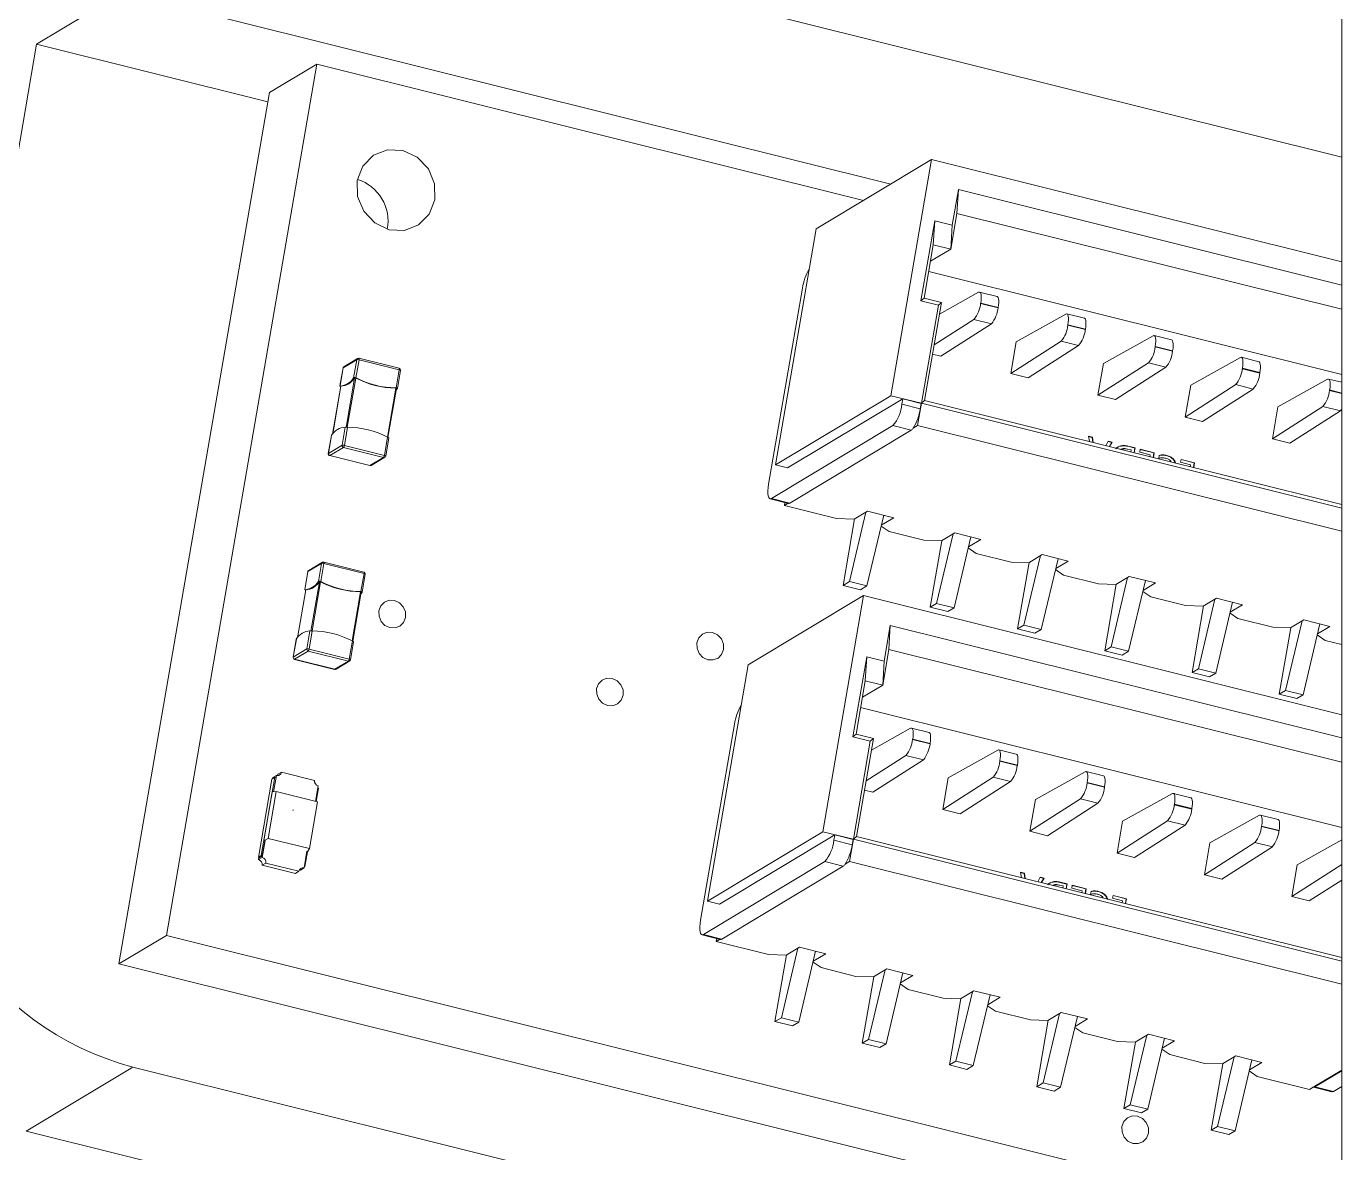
# Model space of a CAD drawing. Header units: millimetres. Extents: x 0 to 1189, y 0 to 841.
# Drawn here: x 362.658 to 365.474, y 452.79 to 455.201 of the extents above; entities that cross this region are included whole.
import ezdxf

# ---------------------------------------------------------------- set-up
doc = ezdxf.new("R2010")
doc.units = ezdxf.units.MM
doc.layers.get('0').update_dxf_attribs({"lineweight": 18})

msp = doc.modelspace()

# ---------------------------------------------------------------- linework, layer by layer
at = {"color": 8, "linetype": 'Continuous', "lineweight": 15}
for p, q in [((365.474, 454.9209), (362.9157, 455.5585)), ((363.3628, 454.4479), (363.3446, 454.3427)), ((363.3311, 454.4305), (363.3135, 454.3281)), ((363.4306, 454.3215), (363.4487, 454.4265)), ((365.4481, 454.4215), (365.474, 454.415)), ((365.474, 454.4159), (365.4482, 454.4224)), ((363.2558, 453.9944), (363.2381, 453.892)), ((363.2875, 454.0119), (363.2693, 453.9066)), ((363.3553, 453.8855), (363.3734, 453.9904))]:
    msp.add_line(p, q, dxfattribs=at)
at = {"color": 7, "linetype": 'Continuous', "lineweight": 15}
for p, q in [((365.474, 386.3483), (365.474, 455.3483)), ((362.6795, 455.1628), (362.8634, 455.2731)), ((362.8634, 455.2731), (364.5083, 454.8631)), ((362.6795, 455.1628), (362.4242, 453.6849)), ((362.6795, 455.1628), (363.1747, 455.0393)), ((363.2796, 455.12), (362.9574, 453.2546)), ((363.2796, 455.12), (363.1782, 455.0591)), ((364.4502, 454.8282), (363.2796, 455.12)), ((363.1782, 455.0591), (362.8559, 453.1938)), ((364.3488, 454.7674), (364.596, 454.9157)), ((364.596, 454.9157), (364.5087, 454.4102)), ((364.596, 454.9157), (365.474, 454.6969)), ((364.6532, 454.8517), (364.64, 454.7754)), ((364.6501, 454.8004), (364.6532, 454.8517)), ((364.6532, 454.8517), (365.474, 454.6471)), ((364.6026, 454.7847), (364.573, 454.613)), ((364.6026, 454.7847), (364.5996, 454.7334)), ((364.6026, 454.7847), (364.64, 454.7754)), ((364.637, 454.7241), (364.6501, 454.8004)), ((364.64, 454.7754), (364.637, 454.7241)), ((364.6501, 454.8004), (365.474, 454.5951)), ((364.2615, 454.2619), (364.3488, 454.7674)), ((364.5798, 454.619), (364.5996, 454.7334)), ((364.5935, 454.6981), (364.637, 454.7241)), ((364.5996, 454.7334), (364.637, 454.7241)), ((364.5897, 454.6762), (365.474, 454.4558)), ((364.247, 454.2207), (364.3194, 454.6404)), ((364.7362, 454.6227), (364.6988, 454.632)), ((364.573, 454.613), (364.5798, 454.619)), ((364.573, 454.613), (364.6104, 454.6037)), ((364.6104, 454.6037), (364.5741, 454.3939)), ((364.6172, 454.6097), (364.5798, 454.619)), ((364.5809, 454.3999), (364.6172, 454.6097)), ((364.6104, 454.6037), (364.6172, 454.6097)), ((364.6129, 454.5849), (364.6966, 454.6316)), ((364.7009, 454.6077), (364.701, 454.6086)), ((364.7009, 454.6077), (364.7383, 454.5984)), ((364.7384, 454.5993), (364.701, 454.6086)), ((364.7383, 454.5984), (364.7384, 454.5993)), ((364.7771, 454.5258), (364.8834, 454.585)), ((364.923, 454.5761), (364.8856, 454.5854)), ((364.6866, 454.5735), (364.6015, 454.5189)), ((364.6159, 454.4948), (364.724, 454.5642)), ((364.6866, 454.5735), (364.724, 454.5642)), ((364.8877, 454.5611), (364.8878, 454.562)), ((364.8877, 454.5611), (364.9251, 454.5518)), ((364.9252, 454.5527), (364.8878, 454.562)), ((364.9251, 454.5518), (364.9252, 454.5527)), ((364.8734, 454.5269), (364.7653, 454.4576)), ((364.7771, 454.5258), (364.7653, 454.4576)), ((364.8734, 454.5269), (364.9108, 454.5176)), ((364.9639, 454.4792), (365.0702, 454.5385)), ((365.1098, 454.5296), (365.0724, 454.5389)), ((364.5981, 454.4992), (364.6159, 454.4948)), ((364.8027, 454.4483), (364.9108, 454.5176)), ((365.0745, 454.5146), (365.0746, 454.5155)), ((365.0745, 454.5146), (365.1119, 454.5053)), ((365.112, 454.5062), (365.0746, 454.5155)), ((365.1119, 454.5053), (365.112, 454.5062)), ((365.1507, 454.4327), (365.257, 454.4919)), ((365.2966, 454.483), (365.2592, 454.4923)), ((363.3358, 454.4695), (363.3291, 454.431)), ((363.3293, 454.431), (363.336, 454.4697)), ((363.3651, 454.4872), (363.336, 454.4697)), ((363.3668, 454.4897), (363.3377, 454.4722)), ((363.3651, 454.4872), (363.3584, 454.4485)), ((363.3634, 454.4483), (363.3701, 454.4871)), ((363.4558, 454.4688), (363.3698, 454.4902)), ((363.4561, 454.4656), (363.3701, 454.4871)), ((363.4561, 454.4656), (363.4494, 454.4269)), ((363.4521, 454.4257), (363.4587, 454.4642)), ((365.0602, 454.4804), (364.9521, 454.411)), ((364.9639, 454.4792), (364.9521, 454.411)), ((364.9895, 454.4017), (365.0976, 454.4711)), ((365.0602, 454.4804), (365.0976, 454.4711)), ((365.2613, 454.468), (365.2614, 454.4689)), ((365.2613, 454.468), (365.2987, 454.4587)), ((365.2988, 454.4596), (365.2614, 454.4689)), ((363.3603, 454.448), (363.3421, 454.3424)), ((363.361, 454.4488), (363.3614, 454.4485)), ((364.7653, 454.4576), (364.8027, 454.4483)), ((365.2987, 454.4587), (365.2988, 454.4596)), ((365.3375, 454.3861), (365.4438, 454.4454)), ((365.474, 454.4388), (365.446, 454.4458)), ((363.3311, 454.4305), (363.3134, 454.328)), ((363.3306, 454.4306), (363.3311, 454.4305)), ((363.4319, 454.3208), (363.4501, 454.4259)), ((363.4495, 454.4226), (363.4518, 454.4252)), ((363.4499, 454.4264), (363.4507, 454.4265)), ((363.452, 454.4253), (363.4518, 454.4252)), ((364.2615, 454.2619), (364.5087, 454.4102)), ((364.5741, 454.3939), (364.5087, 454.4102)), ((364.9521, 454.411), (364.9895, 454.4017)), ((365.247, 454.4338), (365.1389, 454.3644)), ((365.1507, 454.4327), (365.1389, 454.3644)), ((365.1763, 454.3551), (365.2844, 454.4245)), ((365.247, 454.4338), (365.2844, 454.4245)), ((365.4481, 454.4215), (365.4482, 454.4224)), ((364.2876, 454.2554), (364.5342, 454.4033)), ((364.5342, 454.4033), (364.5323, 454.3919)), ((364.5323, 454.3919), (364.5715, 454.3821)), ((364.5735, 454.3935), (364.5342, 454.4033)), ((364.5659, 454.3462), (364.5741, 454.3939)), ((364.5715, 454.3821), (364.5735, 454.3935)), ((364.5741, 454.3939), (364.5735, 454.3935)), ((364.5741, 454.3939), (364.5809, 454.3999)), ((364.5741, 454.3939), (365.474, 454.1696)), ((364.5809, 454.3999), (365.474, 454.1773)), ((365.4338, 454.3873), (365.3257, 454.3179)), ((365.3375, 454.3861), (365.3257, 454.3179)), ((365.4338, 454.3873), (365.4712, 454.3779)), ((365.1389, 454.3644), (365.1763, 454.3551)), ((365.3631, 454.3086), (365.4712, 454.3779)), ((363.3108, 454.3249), (363.3041, 454.2864)), ((363.3043, 454.2866), (363.311, 454.3254)), ((363.3402, 454.3429), (363.3335, 454.3041)), ((363.3385, 454.3039), (363.3452, 454.3427)), ((364.513, 454.3461), (364.253, 454.1902)), ((364.5522, 454.3363), (364.2923, 454.1804)), ((364.513, 454.3461), (364.5522, 454.3363)), ((364.5565, 454.3406), (364.5659, 454.3462)), ((364.5659, 454.3462), (365.474, 454.1199)), ((364.932, 454.3233), (364.9342, 454.3118)), ((364.9402, 454.3213), (364.932, 454.3233)), ((364.9321, 454.3227), (364.9395, 454.3209)), ((363.3335, 454.3041), (363.3043, 454.2866)), ((363.3074, 454.2819), (363.3366, 454.2993)), ((363.3366, 454.2993), (363.4225, 454.2779)), ((363.4244, 454.2825), (363.3385, 454.3039)), ((363.4311, 454.3213), (363.4244, 454.2825)), ((363.4271, 454.2811), (363.4338, 454.3196)), ((364.9395, 454.3209), (364.9402, 454.3213)), ((364.9395, 454.3209), (364.9413, 454.31)), ((364.9421, 454.3099), (364.9402, 454.3213)), ((364.9743, 454.3127), (364.969, 454.3031)), ((364.9741, 454.3123), (364.9819, 454.3103)), ((364.9825, 454.3107), (364.9743, 454.3127)), ((364.9819, 454.3103), (364.9765, 454.3013)), ((364.9769, 454.3012), (364.9825, 454.3107)), ((364.9819, 454.3103), (364.9825, 454.3107)), ((365.0152, 454.296), (365.0232, 454.294)), ((365.0165, 454.3022), (365.0159, 454.3019)), ((365.0159, 454.3019), (365.0311, 454.2981)), ((365.0318, 454.2984), (365.0165, 454.3022)), ((365.0232, 454.294), (365.0224, 454.2898)), ((365.0311, 454.2981), (365.0294, 454.2881)), ((365.0299, 454.288), (365.0318, 454.2984)), ((365.0311, 454.2981), (365.0318, 454.2984)), ((365.0427, 454.2957), (365.0416, 454.2894)), ((365.0426, 454.2952), (365.0721, 454.2878)), ((365.0728, 454.2882), (365.0427, 454.2957)), ((365.3257, 454.3179), (365.3631, 454.3086)), ((363.3071, 454.2818), (363.393, 454.2604)), ((363.3074, 454.2819), (363.3933, 454.2604)), ((363.4225, 454.2779), (363.3933, 454.2604)), ((363.3961, 454.2608), (363.4252, 454.2783)), ((365.0416, 454.2894), (365.0642, 454.2838)), ((365.0642, 454.2838), (365.0634, 454.2796)), ((365.0721, 454.2878), (365.0704, 454.2779)), ((365.0709, 454.2777), (365.0728, 454.2882)), ((365.0721, 454.2878), (365.0728, 454.2882)), ((365.0832, 454.2825), (365.0821, 454.2762)), ((365.0986, 454.282), (365.0992, 454.2823)), ((365.1302, 454.2739), (365.1291, 454.2676)), ((365.1291, 454.2676), (365.1503, 454.2624)), ((365.1301, 454.2734), (365.1582, 454.2664)), ((365.1589, 454.2668), (365.1302, 454.2739)), ((365.1582, 454.2664), (365.1565, 454.2564)), ((365.1571, 454.2563), (365.1589, 454.2668)), ((365.1582, 454.2664), (365.1589, 454.2668)), ((364.2876, 454.2554), (364.2615, 454.2619)), ((365.1503, 454.2624), (365.1495, 454.2581)), ((364.25, 454.1895), (364.2892, 454.1797)), ((364.2923, 454.1804), (364.253, 454.1902)), ((364.2817, 454.1816), (364.2806, 454.1751)), ((364.2806, 454.1751), (364.2886, 454.1799)), ((364.2806, 454.1751), (364.3926, 454.1471)), ((364.4199, 454.0121), (364.4552, 454.1609)), ((364.4302, 454.1459), (364.4587, 454.163)), ((364.4572, 454.0028), (364.4933, 454.1544)), ((364.5147, 454.149), (364.4587, 454.163)), ((364.3926, 454.1471), (364.4302, 454.1459)), ((364.4309, 454.1463), (364.4063, 454.0039)), ((364.4877, 454.1309), (364.5047, 454.1192)), ((364.5147, 454.149), (364.4882, 454.1331)), ((364.5047, 454.1192), (364.5794, 454.1006)), ((364.5794, 454.1006), (364.617, 454.0993)), ((364.6177, 454.0997), (364.5931, 453.9574)), ((364.6067, 453.9655), (364.642, 454.1143)), ((364.617, 454.0993), (364.6455, 454.1164)), ((364.644, 453.9562), (364.6801, 454.1078)), ((364.7015, 454.1025), (364.6455, 454.1164)), ((364.7015, 454.1025), (364.675, 454.0865)), ((364.6745, 454.0843), (364.6915, 454.0726)), ((364.6915, 454.0726), (364.7662, 454.054)), ((364.8038, 454.0527), (364.8323, 454.0699)), ((364.8883, 454.0559), (364.8323, 454.0699)), ((363.2898, 454.0512), (363.2606, 454.0337)), ((363.2915, 454.0537), (363.2623, 454.0362)), ((363.2898, 454.0512), (363.2831, 454.0124)), ((363.2881, 454.0122), (363.2948, 454.051)), ((363.3804, 454.0327), (363.2945, 454.0541)), ((363.3807, 454.0296), (363.2948, 454.051)), ((364.7662, 454.054), (364.8038, 454.0527)), ((364.8045, 454.0532), (364.7799, 453.9108)), ((364.7935, 453.919), (364.8288, 454.0678)), ((364.8308, 453.9097), (364.8669, 454.0612)), ((364.8883, 454.0559), (364.8618, 454.04)), ((363.2604, 454.0334), (363.2538, 453.9949)), ((363.254, 453.9949), (363.2606, 454.0337)), ((363.2857, 454.0128), (363.286, 454.0124)), ((363.3807, 454.0296), (363.3741, 453.9908)), ((363.3768, 453.9896), (363.3834, 454.0281)), ((364.8613, 454.0378), (364.8783, 454.0261)), ((364.8783, 454.0261), (364.953, 454.0075)), ((364.9803, 453.8724), (365.0156, 454.0212)), ((364.9906, 454.0062), (365.0191, 454.0233)), ((365.0176, 453.8631), (365.0537, 454.0147)), ((365.0751, 454.0093), (365.0191, 454.0233)), ((363.2557, 453.9944), (363.238, 453.8919)), ((363.2553, 453.9945), (363.2557, 453.9944)), ((363.285, 454.0119), (363.2667, 453.9063)), ((363.3566, 453.8847), (363.3748, 453.9898)), ((363.3742, 453.9865), (363.3765, 453.9891)), ((363.3746, 453.9903), (363.3754, 453.9904)), ((363.3766, 453.9893), (363.3765, 453.9891)), ((364.4063, 454.0039), (364.4199, 454.0121)), ((364.4063, 454.0039), (364.4437, 453.9946)), ((364.4199, 454.0121), (364.4572, 454.0028)), ((364.4437, 453.9946), (364.4572, 454.0028)), ((364.953, 454.0075), (364.9906, 454.0062)), ((364.9913, 454.0066), (364.9667, 453.8642)), ((365.0481, 453.9912), (365.0651, 453.9795)), ((365.0751, 454.0093), (365.0486, 453.9934)), ((364.2031, 453.8339), (364.4504, 453.9823)), ((364.4504, 453.9823), (364.3631, 453.4768)), ((364.4504, 453.9823), (365.474, 453.7271)), ((364.5931, 453.9574), (364.6067, 453.9655)), ((364.5931, 453.9574), (364.6305, 453.9481)), ((364.6067, 453.9655), (364.644, 453.9562)), ((364.6305, 453.9481), (364.644, 453.9562)), ((365.0651, 453.9795), (365.1398, 453.9609)), ((365.1398, 453.9609), (365.1774, 453.9596)), ((365.1781, 453.9601), (365.1535, 453.8177)), ((365.1671, 453.8258), (365.2024, 453.9747)), ((365.1774, 453.9596), (365.2059, 453.9767)), ((365.2044, 453.8165), (365.2405, 453.9681)), ((365.2619, 453.9628), (365.2059, 453.9767)), ((365.2619, 453.9628), (365.2354, 453.9469)), ((365.2349, 453.9447), (365.2519, 453.933)), ((365.2519, 453.933), (365.3266, 453.9143)), ((365.3539, 453.7793), (365.3892, 453.9281)), ((365.3642, 453.9131), (365.3927, 453.9302)), ((365.4487, 453.9162), (365.3927, 453.9302)), ((363.2649, 453.9068), (363.2582, 453.868)), ((363.2632, 453.8679), (363.2699, 453.9066)), ((364.5075, 453.9183), (364.4943, 453.842)), ((364.5045, 453.867), (364.5075, 453.9183)), ((364.5075, 453.9183), (365.474, 453.6774)), ((364.7799, 453.9108), (364.7935, 453.919)), ((364.7799, 453.9108), (364.8173, 453.9015)), ((364.7935, 453.919), (364.8308, 453.9097)), ((364.8173, 453.9015), (364.8308, 453.9097)), ((365.3266, 453.9143), (365.3642, 453.9131)), ((365.3649, 453.9135), (365.3403, 453.7711)), ((365.3912, 453.77), (365.4273, 453.9216)), ((365.4487, 453.9162), (365.4222, 453.9003)), ((363.2355, 453.8888), (363.2288, 453.8503)), ((363.229, 453.8505), (363.2357, 453.8893)), ((363.3558, 453.8852), (363.3491, 453.8465)), ((363.3518, 453.845), (363.3584, 453.8835)), ((364.9667, 453.8642), (364.9803, 453.8724)), ((364.9803, 453.8724), (365.0176, 453.8631)), ((365.4217, 453.8981), (365.4387, 453.8864)), ((365.4387, 453.8864), (365.474, 453.8776)), ((363.2582, 453.868), (363.229, 453.8505)), ((363.2318, 453.8457), (363.3177, 453.8243)), ((363.2321, 453.8458), (363.2613, 453.8633)), ((363.2321, 453.8458), (363.318, 453.8244)), ((363.2613, 453.8633), (363.3472, 453.8419)), ((363.3491, 453.8465), (363.2632, 453.8679)), ((364.457, 453.8513), (364.4273, 453.6796)), ((364.457, 453.8513), (364.4539, 453.8)), ((364.457, 453.8513), (364.4943, 453.842)), ((364.4913, 453.7907), (364.5045, 453.867)), ((364.5045, 453.867), (365.474, 453.6254)), ((364.9667, 453.8642), (365.0041, 453.8549)), ((365.0041, 453.8549), (365.0176, 453.8631)), ((363.3472, 453.8419), (363.318, 453.8244)), ((363.3207, 453.8248), (363.3499, 453.8423)), ((364.1158, 453.3284), (364.2031, 453.8339)), ((364.4943, 453.842), (364.4913, 453.7907)), ((365.1535, 453.8177), (365.1671, 453.8258)), ((365.1535, 453.8177), (365.1909, 453.8084)), ((365.1671, 453.8258), (365.2044, 453.8165)), ((365.1909, 453.8084), (365.2044, 453.8165)), ((364.4342, 453.6856), (364.4539, 453.8)), ((364.4478, 453.7646), (364.4913, 453.7907)), ((364.4539, 453.8), (364.4913, 453.7907)), ((365.3403, 453.7711), (365.3539, 453.7793)), ((365.3403, 453.7711), (365.3777, 453.7618)), ((365.3539, 453.7793), (365.3912, 453.77)), ((365.3777, 453.7618), (365.3912, 453.77)), ((364.444, 453.7427), (365.474, 453.486)), ((364.1013, 453.2873), (364.1738, 453.7069)), ((364.4273, 453.6796), (364.4342, 453.6856)), ((364.4273, 453.6796), (364.4647, 453.6703)), ((364.4715, 453.6762), (364.4342, 453.6856)), ((364.4353, 453.4664), (364.4715, 453.6762)), ((364.4647, 453.6703), (364.4715, 453.6762)), ((364.4672, 453.6515), (364.551, 453.6981)), ((364.5905, 453.6892), (364.5531, 453.6986)), ((364.5552, 453.6743), (364.5554, 453.6751)), ((364.5552, 453.6743), (364.5926, 453.6649)), ((364.5927, 453.6658), (364.5554, 453.6751)), ((364.4647, 453.6703), (364.4284, 453.4605)), ((364.5926, 453.6649), (364.5927, 453.6658)), ((364.6314, 453.5923), (364.7378, 453.6516)), ((364.7773, 453.6427), (364.7399, 453.652)), ((364.5409, 453.64), (364.4558, 453.5854)), ((364.4702, 453.5614), (364.5783, 453.6307)), ((364.5409, 453.64), (364.5783, 453.6307)), ((364.742, 453.6277), (364.7422, 453.6286)), ((364.742, 453.6277), (364.7794, 453.6184)), ((364.7795, 453.6193), (364.7422, 453.6286)), ((364.7794, 453.6184), (364.7795, 453.6193)), ((363.1607, 453.4255), (363.1897, 453.5934)), ((363.1897, 453.5934), (363.1834, 453.5896)), ((363.1853, 453.5926), (363.1849, 453.5905)), ((363.1929, 453.5971), (363.1853, 453.5926)), ((363.1868, 453.5622), (363.1929, 453.5971)), ((363.1897, 453.5934), (363.1916, 453.5931)), ((363.1963, 453.5998), (363.2039, 453.6043)), ((363.2039, 453.6043), (363.2748, 453.5867)), ((364.7277, 453.5935), (364.6197, 453.5241)), ((364.6314, 453.5923), (364.6197, 453.5241)), ((364.7277, 453.5935), (364.7651, 453.5842)), ((364.8182, 453.5458), (364.9246, 453.605)), ((364.9641, 453.5961), (364.9267, 453.6054)), ((363.1544, 453.4217), (363.1834, 453.5896)), ((363.1843, 453.5619), (363.1661, 453.457)), ((363.1752, 453.4626), (363.1925, 453.5628)), ((363.1925, 453.5628), (363.1843, 453.5619)), ((363.1925, 453.5628), (363.2813, 453.5407)), ((363.2825, 453.5748), (363.2768, 453.5418)), ((363.2831, 453.5701), (363.2782, 453.5415)), ((363.2818, 453.5705), (363.2831, 453.5701)), ((364.4524, 453.5658), (364.4702, 453.5614)), ((364.657, 453.5148), (364.7651, 453.5842)), ((364.9288, 453.5811), (364.929, 453.582)), ((364.9288, 453.5811), (364.9662, 453.5718)), ((364.9663, 453.5727), (364.929, 453.582)), ((364.9662, 453.5718), (364.9663, 453.5727)), ((363.2813, 453.5407), (363.264, 453.4405)), ((364.9145, 453.5469), (364.8065, 453.4776)), ((364.8182, 453.5458), (364.8065, 453.4776)), ((364.8438, 453.4682), (364.9519, 453.5376)), ((364.9145, 453.5469), (364.9519, 453.5376)), ((365.005, 453.4992), (365.1114, 453.5585)), ((365.1509, 453.5496), (365.1135, 453.5589)), ((365.1156, 453.5346), (365.1158, 453.5355)), ((365.1156, 453.5346), (365.153, 453.5253)), ((365.1531, 453.5262), (365.1158, 453.5355)), ((363.2279, 453.5233), (363.2292, 453.5232)), ((363.2292, 453.5232), (363.2299, 453.5236)), ((364.6197, 453.5241), (364.657, 453.5148)), ((365.153, 453.5253), (365.1531, 453.5262)), ((365.1918, 453.4527), (365.2982, 453.5119)), ((365.3377, 453.503), (365.3003, 453.5123)), ((364.8065, 453.4776), (364.8438, 453.4682)), ((365.1013, 453.5004), (364.9933, 453.431)), ((365.005, 453.4992), (364.9933, 453.431)), ((365.0306, 453.4217), (365.1387, 453.491)), ((365.1013, 453.5004), (365.1387, 453.491)), ((365.3024, 453.488), (365.3026, 453.4889)), ((365.3024, 453.488), (365.3398, 453.4787)), ((365.3399, 453.4796), (365.3026, 453.4889)), ((365.3398, 453.4787), (365.3399, 453.4796)), ((363.1626, 453.4216), (363.1687, 453.4572)), ((363.168, 453.4566), (363.1626, 453.4249)), ((363.1752, 453.4626), (363.1661, 453.457)), ((363.1661, 453.457), (363.168, 453.4566)), ((363.264, 453.4405), (363.1752, 453.4626)), ((364.1158, 453.3284), (364.3631, 453.4768)), ((364.1419, 453.3219), (364.3886, 453.4699)), ((364.4284, 453.4605), (364.3631, 453.4768)), ((364.3886, 453.4699), (364.3866, 453.4584)), ((364.3866, 453.4584), (364.4258, 453.4486)), ((364.4278, 453.4601), (364.3886, 453.4699)), ((364.4202, 453.4128), (364.4284, 453.4605)), ((364.4258, 453.4486), (364.4278, 453.4601)), ((364.4284, 453.4605), (364.4278, 453.4601)), ((364.4284, 453.4605), (364.4353, 453.4664)), ((364.4284, 453.4605), (365.474, 453.1999)), ((364.4353, 453.4664), (365.474, 453.2075)), ((365.2881, 453.4538), (365.1801, 453.3844)), ((365.1918, 453.4527), (365.1801, 453.3844)), ((365.2881, 453.4538), (365.3255, 453.4445)), ((365.3786, 453.4061), (365.474, 453.4592)), ((363.1607, 453.4255), (363.1544, 453.4217)), ((363.1549, 453.4171), (363.1626, 453.4216)), ((363.1557, 453.4213), (363.1549, 453.4171)), ((363.1626, 453.4249), (363.1562, 453.4211)), ((363.2584, 453.4348), (363.2522, 453.3993)), ((363.2595, 453.4337), (363.2541, 453.4023)), ((363.2582, 453.4341), (363.2595, 453.4337)), ((363.2595, 453.4337), (363.264, 453.4405)), ((364.9933, 453.431), (365.0306, 453.4217)), ((365.2174, 453.3751), (365.3255, 453.4445)), ((363.1702, 453.4098), (363.1626, 453.4052)), ((363.2336, 453.3875), (363.1626, 453.4052)), ((363.2412, 453.3921), (363.1702, 453.4098)), ((363.2522, 453.3993), (363.2446, 453.3947)), ((363.2541, 453.4023), (363.2526, 453.4013)), ((364.3673, 453.4127), (364.1074, 453.2567)), ((364.4066, 453.4029), (364.1466, 453.2469)), ((364.3673, 453.4127), (364.4066, 453.4029)), ((364.4109, 453.4072), (364.4202, 453.4128)), ((364.4202, 453.4128), (365.474, 453.1501)), ((365.474, 453.4066), (365.3669, 453.3379)), ((365.3786, 453.4061), (365.3669, 453.3379)), ((363.2336, 453.3875), (363.2412, 453.3921)), ((364.7863, 453.3899), (364.7885, 453.3784)), ((364.7945, 453.3878), (364.7863, 453.3899)), ((364.7864, 453.3893), (364.7939, 453.3874)), ((364.7939, 453.3874), (364.7945, 453.3878)), ((364.7939, 453.3874), (364.7957, 453.3766)), ((364.7964, 453.3764), (364.7945, 453.3878)), ((364.8287, 453.3793), (364.8234, 453.3697)), ((364.8284, 453.3788), (364.8363, 453.3769)), ((364.8369, 453.3773), (364.8287, 453.3793)), ((364.8363, 453.3769), (364.8308, 453.3678)), ((364.8312, 453.3677), (364.8369, 453.3773)), ((364.8363, 453.3769), (364.8369, 453.3773)), ((364.8709, 453.3688), (364.8702, 453.3684)), ((364.8702, 453.3684), (364.8855, 453.3646)), ((364.8861, 453.365), (364.8709, 453.3688)), ((364.8855, 453.3646), (364.8837, 453.3546)), ((364.8843, 453.3545), (364.8861, 453.365)), ((364.8855, 453.3646), (364.8861, 453.365)), ((365.1801, 453.3844), (365.2174, 453.3751)), ((365.4042, 453.3286), (365.474, 453.3733)), ((364.8695, 453.3626), (364.8775, 453.3606)), ((364.8775, 453.3606), (364.8768, 453.3564)), ((364.897, 453.3623), (364.8959, 453.356)), ((364.8959, 453.356), (364.9185, 453.3504)), ((364.8969, 453.3618), (364.9265, 453.3544)), ((364.9271, 453.3548), (364.897, 453.3623)), ((364.9185, 453.3504), (364.9178, 453.3462)), ((364.9265, 453.3544), (364.9247, 453.3444)), ((364.9253, 453.3443), (364.9271, 453.3548)), ((364.9265, 453.3544), (364.9271, 453.3548)), ((364.9375, 453.3491), (364.9364, 453.3428)), ((364.9529, 453.3485), (364.9536, 453.3489)), ((364.9845, 453.3405), (364.9834, 453.3342)), ((364.9844, 453.34), (365.0126, 453.3329)), ((365.0132, 453.3333), (364.9845, 453.3405)), ((365.3669, 453.3379), (365.4042, 453.3286)), ((364.1419, 453.3219), (364.1158, 453.3284)), ((364.9834, 453.3342), (365.0046, 453.3289)), ((365.0046, 453.3289), (365.0039, 453.3247)), ((365.0126, 453.3329), (365.0109, 453.323)), ((365.0114, 453.3228), (365.0132, 453.3333)), ((365.0126, 453.3329), (365.0132, 453.3333)), ((362.8559, 453.1938), (362.9574, 453.2546)), ((362.9574, 453.2546), (365.1428, 452.7099)), ((364.1043, 453.2561), (364.1435, 453.2463)), ((364.1466, 453.2469), (364.1074, 453.2567)), ((364.136, 453.2481), (364.1349, 453.2416)), ((364.1349, 453.2416), (364.1429, 453.2464)), ((364.1349, 453.2416), (364.247, 453.2137)), ((364.2742, 453.0786), (364.3096, 453.2275)), ((364.2845, 453.2124), (364.313, 453.2295)), ((364.3691, 453.2156), (364.313, 453.2295)), ((364.247, 453.2137), (364.2845, 453.2124)), ((364.2852, 453.2129), (364.2606, 453.0705)), ((364.3116, 453.0693), (364.3476, 453.2209)), ((364.342, 453.1974), (364.3591, 453.1858)), ((364.3691, 453.2156), (364.3426, 453.1997)), ((362.8559, 453.1938), (365.0413, 452.6491)), ((364.3591, 453.1858), (364.4338, 453.1671)), ((364.461, 453.0321), (364.4964, 453.1809)), ((364.4713, 453.1659), (364.4998, 453.183)), ((364.4984, 453.0228), (364.5344, 453.1744)), ((364.5559, 453.169), (364.4998, 453.183)), ((364.5559, 453.169), (364.5294, 453.1531)), ((364.4338, 453.1671), (364.4713, 453.1659)), ((364.472, 453.1663), (364.4474, 453.0239)), ((364.5288, 453.1509), (364.5459, 453.1392)), ((364.5459, 453.1392), (364.6206, 453.1206)), ((364.6206, 453.1206), (364.6581, 453.1193)), ((364.6588, 453.1197), (364.6342, 452.9774)), ((364.6478, 452.9855), (364.6832, 453.1343)), ((364.6581, 453.1193), (364.6866, 453.1364)), ((364.6852, 452.9762), (364.7212, 453.1278)), ((364.7427, 453.1224), (364.6866, 453.1364)), ((364.7427, 453.1224), (364.7162, 453.1065)), ((364.7156, 453.1043), (364.7327, 453.0926)), ((364.7327, 453.0926), (364.8074, 453.074)), ((364.8346, 452.939), (364.87, 453.0878)), ((364.8449, 453.0727), (364.8734, 453.0899)), ((364.9295, 453.0759), (364.8734, 453.0899)), ((364.2606, 453.0705), (364.2742, 453.0786)), ((364.2606, 453.0705), (364.298, 453.0612)), ((364.2742, 453.0786), (364.3116, 453.0693)), ((364.298, 453.0612), (364.3116, 453.0693)), ((364.8074, 453.074), (364.8449, 453.0727)), ((364.8456, 453.0732), (364.821, 452.9308)), ((364.872, 452.9296), (364.908, 453.0812)), ((364.9024, 453.0578), (364.9195, 453.0461)), ((364.9295, 453.0759), (364.903, 453.06)), ((364.4474, 453.0239), (364.461, 453.0321)), ((364.461, 453.0321), (364.4984, 453.0228)), ((364.9195, 453.0461), (364.9942, 453.0275)), ((364.9942, 453.0275), (365.0317, 453.0262)), ((365.0324, 453.0266), (365.0078, 452.8843)), ((365.0214, 452.8924), (365.0568, 453.0412)), ((365.0317, 453.0262), (365.0602, 453.0433)), ((365.0588, 452.8831), (365.0948, 453.0347)), ((365.1163, 453.0293), (365.0602, 453.0433)), ((365.1163, 453.0293), (365.0898, 453.0134)), ((364.4474, 453.0239), (364.4848, 453.0146)), ((364.4848, 453.0146), (364.4984, 453.0228)), ((365.0892, 453.0112), (365.1063, 452.9995)), ((365.1063, 452.9995), (365.181, 452.9809)), ((362.8858, 452.9729), (362.6575, 452.836)), ((362.8858, 452.9729), (364.9406, 452.4608)), ((364.6342, 452.9774), (364.6478, 452.9855)), ((364.6342, 452.9774), (364.6716, 452.968)), ((364.6478, 452.9855), (364.6852, 452.9762)), ((364.6716, 452.968), (364.6852, 452.9762)), ((365.181, 452.9809), (365.2185, 452.9796)), ((365.2192, 452.9801), (365.1946, 452.8377)), ((365.2082, 452.8458), (365.2436, 452.9947)), ((365.2185, 452.9796), (365.247, 452.9967)), ((365.2456, 452.8365), (365.2816, 452.9881)), ((365.3031, 452.9828), (365.247, 452.9967)), ((365.3031, 452.9828), (365.2766, 452.9669)), ((365.276, 452.9646), (365.2931, 452.953)), ((365.2931, 452.953), (365.4051, 452.925)), ((365.474, 452.9663), (365.4132, 452.9299)), ((365.4168, 452.9304), (365.474, 452.9646)), ((364.821, 452.9308), (364.8346, 452.939)), ((364.821, 452.9308), (364.8584, 452.9215)), ((364.8346, 452.939), (364.872, 452.9296)), ((364.8584, 452.9215), (364.872, 452.9296)), ((365.4132, 452.9299), (365.4051, 452.925)), ((365.4138, 452.9297), (365.453, 452.9199)), ((365.4561, 452.9206), (365.4168, 452.9304)), ((365.474, 452.9313), (365.4561, 452.9206)), ((365.0078, 452.8843), (365.0214, 452.8924)), ((365.0214, 452.8924), (365.0588, 452.8831)), ((365.0078, 452.8843), (365.0452, 452.8749)), ((365.0452, 452.8749), (365.0588, 452.8831)), ((364.7123, 452.3239), (362.6575, 452.836)), ((365.1946, 452.8377), (365.2082, 452.8458)), ((365.1946, 452.8377), (365.232, 452.8284)), ((365.2082, 452.8458), (365.2456, 452.8365)), ((365.232, 452.8284), (365.2456, 452.8365))]:
    msp.add_line(p, q, dxfattribs=at)
for points in [[(363.4346, 454.7655), (363.404, 454.7799), (363.3802, 454.805), (363.367, 454.8369), (363.3663, 454.871), (363.3782, 454.9018), (363.4009, 454.9249), (363.431, 454.9365), (363.4639, 454.9351), (363.4946, 454.9207), (363.5184, 454.8956), (363.5316, 454.8636), (363.5323, 454.8296), (363.5204, 454.7987), (363.4976, 454.7757), (363.4675, 454.764), (363.4346, 454.7655)], [(364.6966, 454.6316), (364.6984, 454.6321), (364.6998, 454.6314), (364.701, 454.6297), (364.7018, 454.627), (364.7022, 454.6234), (364.7022, 454.619), (364.7018, 454.614), (364.701, 454.6086)], [(364.7384, 454.5993), (364.7392, 454.6047), (364.7396, 454.6097), (364.7396, 454.6141), (364.7391, 454.6177), (364.7383, 454.6204), (364.7372, 454.6221), (364.7362, 454.6227)], [(364.8834, 454.585), (364.8852, 454.5855), (364.8866, 454.5849), (364.8878, 454.5832), (364.8886, 454.5805), (364.889, 454.5769), (364.889, 454.5725), (364.8886, 454.5675), (364.8878, 454.562)], [(364.9252, 454.5527), (364.926, 454.5582), (364.9264, 454.5631), (364.9264, 454.5675), (364.9259, 454.5712), (364.9251, 454.5739), (364.924, 454.5756), (364.923, 454.5761)], [(365.0702, 454.5385), (365.072, 454.5389), (365.0734, 454.5383), (365.0746, 454.5366), (365.0754, 454.5339), (365.0758, 454.5303), (365.0758, 454.5259), (365.0754, 454.5209), (365.0746, 454.5155)], [(365.112, 454.5062), (365.1128, 454.5116), (365.1132, 454.5166), (365.1132, 454.521), (365.1127, 454.5246), (365.1119, 454.5273), (365.1108, 454.529), (365.1098, 454.5296)], [(365.257, 454.4919), (365.2588, 454.4924), (365.2602, 454.4918), (365.2614, 454.4901), (365.2622, 454.4874), (365.2626, 454.4837), (365.2626, 454.4793), (365.2622, 454.4743), (365.2614, 454.4689)], [(363.3698, 454.4902), (363.3698, 454.4902), (363.3695, 454.4901)], [(365.2988, 454.4596), (365.2996, 454.465), (365.3, 454.47), (365.3, 454.4744), (365.2995, 454.478), (365.2987, 454.4808), (365.2976, 454.4825), (365.2966, 454.483)], [(365.4438, 454.4454), (365.4456, 454.4458), (365.447, 454.4452), (365.4482, 454.4435), (365.449, 454.4408), (365.4494, 454.4372), (365.4494, 454.4328), (365.449, 454.4278), (365.4482, 454.4224)], [(363.4501, 454.4259), (363.4501, 454.426), (363.45, 454.4263), (363.4499, 454.4264)], [(365.4712, 454.3779), (365.4731, 454.3797), (365.474, 454.3807)], [(363.3071, 454.2818), (363.3072, 454.2818), (363.3074, 454.2819)], [(364.253, 454.1902), (364.2507, 454.1894), (364.2487, 454.1902), (364.2471, 454.1924), (364.246, 454.196), (364.2454, 454.2008), (364.2454, 454.2067), (364.2459, 454.2134), (364.247, 454.2207)], [(363.2945, 454.0541), (363.2944, 454.0541), (363.2942, 454.0541)], [(363.3748, 453.9898), (363.3748, 453.9899), (363.3747, 453.9902), (363.3746, 453.9903)], [(363.436, 453.9136), (363.4254, 453.9185), (363.4173, 453.9271), (363.4128, 453.9381), (363.4125, 453.9498), (363.4166, 453.9604), (363.4244, 453.9683), (363.4347, 453.9722), (363.446, 453.9717), (363.4565, 453.9668), (363.4647, 453.9582), (363.4692, 453.9473), (363.4694, 453.9356), (363.4654, 453.925), (363.4576, 453.9171), (363.4472, 453.9131), (363.436, 453.9136)], [(364.117, 453.845), (364.1064, 453.8499), (364.0983, 453.8585), (364.0938, 453.8695), (364.0935, 453.8811), (364.0976, 453.8917), (364.1054, 453.8996), (364.1157, 453.9036), (364.127, 453.9031), (364.1375, 453.8982), (364.1457, 453.8896), (364.1502, 453.8786), (364.1504, 453.8669), (364.1464, 453.8563), (364.1386, 453.8485), (364.1282, 453.8444), (364.117, 453.845)], [(363.2318, 453.8457), (363.2319, 453.8457), (363.2321, 453.8458)], [(363.9021, 453.7469), (363.8915, 453.7518), (363.8834, 453.7604), (363.8789, 453.7714), (363.8786, 453.7831), (363.8827, 453.7937), (363.8905, 453.8015), (363.9008, 453.8055), (363.9121, 453.805), (363.9226, 453.8001), (363.9308, 453.7915), (363.9353, 453.7805), (363.9356, 453.7689), (363.9315, 453.7583), (363.9237, 453.7504), (363.9133, 453.7464), (363.9021, 453.7469)], [(364.551, 453.6981), (364.5527, 453.6986), (364.5542, 453.698), (364.5553, 453.6963), (364.5561, 453.6936), (364.5565, 453.69), (364.5566, 453.6856), (364.5562, 453.6806), (364.5554, 453.6751)], [(364.5927, 453.6658), (364.5935, 453.6713), (364.5939, 453.6763), (364.5939, 453.6807), (364.5935, 453.6843), (364.5927, 453.687), (364.5915, 453.6887), (364.5905, 453.6892)], [(364.7378, 453.6516), (364.7395, 453.6521), (364.741, 453.6514), (364.7421, 453.6497), (364.7429, 453.647), (364.7433, 453.6434), (364.7434, 453.639), (364.743, 453.634), (364.7422, 453.6286)], [(364.7795, 453.6193), (364.7803, 453.6247), (364.7807, 453.6297), (364.7807, 453.6341), (364.7803, 453.6377), (364.7795, 453.6404), (364.7783, 453.6421), (364.7773, 453.6427)], [(363.1952, 453.5968), (363.1957, 453.598), (363.1963, 453.5998)], [(364.9246, 453.605), (364.9263, 453.6055), (364.9278, 453.6049), (364.9289, 453.6032), (364.9297, 453.6005), (364.9301, 453.5968), (364.9302, 453.5924), (364.9298, 453.5875), (364.929, 453.582)], [(364.9663, 453.5727), (364.9671, 453.5781), (364.9675, 453.5831), (364.9675, 453.5875), (364.9671, 453.5911), (364.9663, 453.5939), (364.9651, 453.5956), (364.9641, 453.5961)], [(365.1114, 453.5585), (365.1131, 453.5589), (365.1146, 453.5583), (365.1157, 453.5566), (365.1165, 453.5539), (365.1169, 453.5503), (365.117, 453.5459), (365.1166, 453.5409), (365.1158, 453.5355)], [(365.1531, 453.5262), (365.1539, 453.5316), (365.1543, 453.5366), (365.1543, 453.541), (365.1539, 453.5446), (365.1531, 453.5473), (365.1519, 453.549), (365.1509, 453.5496)], [(365.2982, 453.5119), (365.2999, 453.5124), (365.3014, 453.5118), (365.3025, 453.5101), (365.3033, 453.5074), (365.3037, 453.5037), (365.3038, 453.4993), (365.3034, 453.4943), (365.3026, 453.4889)], [(365.3399, 453.4796), (365.3407, 453.485), (365.3411, 453.49), (365.3411, 453.4944), (365.3407, 453.498), (365.3399, 453.5008), (365.3387, 453.5024), (365.3377, 453.503)], [(363.2446, 453.3947), (363.2428, 453.395), (363.2422, 453.395)], [(364.1074, 453.2567), (364.105, 453.256), (364.103, 453.2567), (364.1014, 453.2589), (364.1003, 453.2625), (364.0998, 453.2674), (364.0997, 453.2732), (364.1002, 453.28), (364.1013, 453.2873)], [(365.453, 452.9199), (365.4537, 452.9198), (365.4561, 452.9206)], [(365.0269, 452.8096), (365.0164, 452.8145), (365.0082, 452.8231), (365.0037, 452.8341), (365.0034, 452.8457), (365.0075, 452.8563), (365.0153, 452.8642), (365.0257, 452.8682), (365.0369, 452.8677), (365.0474, 452.8628), (365.0556, 452.8542), (365.0601, 452.8432), (365.0604, 452.8315), (365.0563, 452.821), (365.0485, 452.8131), (365.0382, 452.8091), (365.0269, 452.8096)]]:
    msp.add_lwpolyline(points, dxfattribs=at)
at = {"color": 8, "linetype": 'Continuous', "lineweight": 15}
for points in [[(363.336, 454.4697), (363.3358, 454.4696), (363.3358, 454.4695)], [(363.3701, 454.4871), (363.3702, 454.4878), (363.3703, 454.4884), (363.3703, 454.489), (363.3702, 454.4895), (363.3701, 454.4899), (363.37, 454.4901), (363.3698, 454.4902)], [(363.4558, 454.4688), (363.4559, 454.4687), (363.4561, 454.4685), (363.4562, 454.4681), (363.4562, 454.4676), (363.4562, 454.467), (363.4562, 454.4664), (363.4561, 454.4656)], [(363.4587, 454.4642), (363.4587, 454.4643), (363.4586, 454.4645), (363.4583, 454.4648), (363.4579, 454.465), (363.4574, 454.4652), (363.4568, 454.4654), (363.4561, 454.4656)], [(363.3041, 454.2864), (363.3042, 454.2864), (363.3043, 454.2866)], [(363.4244, 454.2825), (363.4251, 454.2823), (363.4258, 454.2821), (363.4263, 454.2819), (363.4267, 454.2816), (363.427, 454.2814), (363.4271, 454.2812), (363.4271, 454.2811)], [(363.3933, 454.2604), (363.3931, 454.2604), (363.393, 454.2604)], [(363.2948, 454.051), (363.2949, 454.0517), (363.295, 454.0524), (363.295, 454.053), (363.2949, 454.0535), (363.2948, 454.0538), (363.2946, 454.0541), (363.2945, 454.0541)], [(363.2606, 454.0337), (363.2605, 454.0335), (363.2604, 454.0334)], [(363.3804, 454.0327), (363.3806, 454.0326), (363.3807, 454.0324), (363.3808, 454.032), (363.3809, 454.0316), (363.3809, 454.031), (363.3808, 454.0303), (363.3807, 454.0296)], [(363.3834, 454.0281), (363.3834, 454.0282), (363.3833, 454.0285), (363.383, 454.0287), (363.3826, 454.0289), (363.3821, 454.0292), (363.3814, 454.0294), (363.3807, 454.0296)], [(363.2288, 453.8503), (363.2288, 453.8504), (363.229, 453.8505)], [(363.3491, 453.8465), (363.3498, 453.8463), (363.3504, 453.846), (363.351, 453.8458), (363.3514, 453.8456), (363.3517, 453.8453), (363.3518, 453.8451), (363.3518, 453.845)], [(363.318, 453.8244), (363.3178, 453.8243), (363.3177, 453.8243)]]:
    msp.add_lwpolyline(points, dxfattribs=at)
at = {"color": 7, "linetype": 'Continuous', "lineweight": 15}
for centre, radius, start, end in [((363.3389, 454.784), 0.0932, 349.234, 72.6806), ((364.422, 454.6269), 0.1034, 148.4376, 172.5243), ((364.6389, 454.6135), 0.0623, 320.0016, 354.636), ((364.6762, 454.6042), 0.0623, 320.0016, 354.636), ((364.8255, 454.567), 0.0624, 320.042, 354.5956), ((364.8629, 454.5577), 0.0624, 320.0256, 354.612), ((365.0125, 454.5204), 0.0623, 320.0013, 354.6363), ((365.0498, 454.5111), 0.0623, 320.0016, 354.636), ((363.3397, 454.4687), 0.004, 144.502, 169.5693), ((363.3674, 454.4784), 0.0091, 72.1189, 104.0605), ((363.3686, 454.4865), 0.00367, 76.0231, 119.9621), ((363.4549, 454.4648), 0.00393, 351.1045, 81.1809), ((365.1991, 454.4739), 0.0624, 320.042, 354.5956), ((363.3264, 454.4687), 0.0379, 274.2847, 327.6444), ((363.3283, 454.4683), 0.0379, 274.299, 327.5963), ((363.451, 454.6186), 0.1921, 242.6835, 269.3344), ((363.4516, 454.6188), 0.1919, 242.6701, 269.3478), ((365.2365, 454.4646), 0.0624, 320.0256, 354.612), ((365.3861, 454.4273), 0.0623, 320.0016, 354.636), ((364.4508, 454.3992), 0.0818, 319.4859, 354.8432), ((364.4634, 454.3977), 0.1092, 328.489, 351.7871), ((363.343, 454.3051), 0.0379, 94.2847, 147.6444), ((363.343, 454.1507), 0.192, 62.6685, 89.3344), ((364.5431, 454.3497), 0.0162, 304.1732, 325.6998), ((363.3357, 454.2953), 0.00909, 71.9713, 103.9358), ((363.3377, 454.3034), 0.00422, 170.7576, 255.0425), ((363.3303, 454.3047), 0.00821, 319.5654, 354.7744), ((363.308, 454.2857), 0.00393, 171.1045, 261.1809), ((363.3085, 454.2859), 0.0042, 170.6956, 255.2293), ((363.4163, 454.2832), 0.00817, 319.4667, 354.8731), ((363.4233, 454.2818), 0.00393, 259.1625, 349.383), ((363.4234, 454.2814), 0.00355, 255.2627, 300.7224), ((363.3942, 454.2639), 0.00357, 255.6514, 300.8266), ((364.29, 454.1836), 0.00397, 258.6213, 305.3904), ((363.292, 454.0423), 0.00909, 71.9712, 103.9359), ((363.2933, 454.0506), 0.00357, 75.6514, 120.8266), ((363.2511, 454.0327), 0.0379, 274.299, 327.5963), ((363.2641, 454.0328), 0.00375, 143.5686, 170.1708), ((363.3762, 454.1827), 0.1919, 242.6702, 269.3477), ((363.3795, 454.0287), 0.00393, 351.1125, 81.1791), ((363.253, 454.0323), 0.0379, 274.2994, 327.5951), ((363.3756, 454.1823), 0.1919, 242.6702, 269.3477), ((363.2677, 453.869), 0.0379, 94.2835, 147.6455), ((363.2677, 453.7147), 0.1919, 62.6701, 89.3478), ((363.2327, 453.8497), 0.00393, 171.1036, 261.188), ((363.2332, 453.8499), 0.0042, 170.6558, 255.2755), ((363.2623, 453.8674), 0.00422, 170.8485, 255.0827), ((363.2604, 453.8594), 0.00889, 71.7336, 104.4461), ((363.255, 453.8686), 0.00822, 319.5749, 354.7649), ((363.341, 453.8472), 0.00817, 319.4715, 354.8683), ((363.3479, 453.8457), 0.00393, 259.1658, 349.384), ((363.3189, 453.8279), 0.00367, 256.0174, 299.9699), ((363.3481, 453.8453), 0.00355, 255.2623, 300.725), ((364.2764, 453.6934), 0.1035, 148.4484, 172.5241), ((363.047, 453.583), 0.631, 170.7116, 255.1994), ((364.4932, 453.6801), 0.0623, 320.0007, 354.6363), ((364.5304, 453.6708), 0.0624, 320.0416, 354.5959), ((364.6799, 453.6336), 0.0624, 320.0256, 354.612), ((364.7173, 453.6242), 0.0623, 320.0131, 354.6245), ((363.1951, 453.6057), 0.00885, 255.3446, 351.2175), ((363.2852, 453.585), 0.0105, 170.7377, 255.1411), ((364.8668, 453.587), 0.0623, 320.0016, 354.636), ((364.904, 453.5777), 0.0624, 320.042, 354.5956), ((365.0535, 453.5404), 0.0624, 320.0256, 354.612), ((365.0909, 453.5311), 0.0623, 320.0131, 354.6245), ((365.2404, 453.4939), 0.0623, 320.0016, 354.636), ((365.2776, 453.4846), 0.0624, 320.042, 354.5956), ((364.3052, 453.4658), 0.0817, 319.4804, 354.838), ((363.1516, 453.4106), 0.0115, 66.2036, 75.9068), ((363.1579, 453.4144), 0.0115, 66.1907, 75.9126), ((363.1599, 453.4115), 0.0105, 350.7367, 75.1395), ((364.3178, 453.4642), 0.1091, 328.4806, 351.7956), ((363.1523, 453.4069), 0.0105, 350.72, 75.1562), ((363.25, 453.3907), 0.00885, 75.3456, 171.2165), ((363.2511, 453.3901), 0.0125, 76.2844, 82.5052), ((364.3976, 453.4162), 0.016, 304.0304, 325.8426), ((364.1443, 453.2502), 0.00403, 259.195, 305.2374), ((365.4146, 452.9334), 0.00378, 248.557, 306.4104)]:
    msp.add_arc(centre, radius, start, end, dxfattribs=at)
at = {"color": 8, "linetype": 'Continuous', "lineweight": 15}
for centre, radius, start, end in [((363.3395, 454.4692), 0.00355, 121.0328, 171.2924), ((363.3689, 454.4865), 0.00378, 122.6722, 169.6531), ((363.2933, 454.0506), 0.00355, 120.9952, 171.0768), ((363.2642, 454.0331), 0.00355, 121.0213, 171.2922)]:
    msp.add_arc(centre, radius, start, end, dxfattribs=at)
at = {"color": 7, "linetype": 'Continuous', "lineweight": 15}
for points, knots in [([(363.3605, 454.4494), (363.3601, 454.4493), (363.3593, 454.4491), (363.3587, 454.4487), (363.3585, 454.4485), (363.3584, 454.4485)], [0, 0, 0, 0, 0.001014095, 0.00202711, 0.002299193, 0.002299193, 0.002299193, 0.002299193]), ([(363.3614, 454.4485), (363.3612, 454.4484), (363.3608, 454.4483), (363.3605, 454.4481), (363.3603, 454.448), (363.3603, 454.448)], [0, 0, 0, 0, 0.000508727, 0.001019325, 0.0011721, 0.0011721, 0.0011721, 0.0011721]), ([(363.3634, 454.4483), (363.363, 454.4485), (363.3622, 454.4489), (363.3612, 454.4492), (363.3607, 454.4494), (363.3606, 454.4494)], [0, 0, 0, 0, 0.001373214, 0.002745209, 0.003071717, 0.003071717, 0.003071717, 0.003071717]), ([(363.3628, 454.4479), (363.3626, 454.448), (363.3622, 454.4482), (363.3617, 454.4484), (363.3614, 454.4484), (363.3614, 454.4485)], [0, 0, 0, 0, 0.000688137, 0.001370026, 0.001554652, 0.001554652, 0.001554652, 0.001554652]), ([(363.3293, 454.431), (363.3292, 454.431), (363.329, 454.431), (363.3293, 454.4309), (363.3295, 454.4308), (363.3296, 454.4308)], [0, 0, 0, 0, 0.0002804372, 0.0005608807, 0.0006282285, 0.0006282285, 0.0006282285, 0.0006282285]), ([(363.3296, 454.4308), (363.3298, 454.4306), (363.3302, 454.4302), (363.3307, 454.4299), (363.3309, 454.4298)], [0, 0, 0, 0, 0.001102672, 0.00170098, 0.00170098, 0.00170098, 0.00170098]), ([(363.3311, 454.4305), (363.3311, 454.4305), (363.3311, 454.4305), (363.3311, 454.4305), (363.3311, 454.4305)], [0, 0, 0, 0, 0.00004256886, 0.00006634634, 0.00006634634, 0.00006634634, 0.00006634634]), ([(363.4487, 454.4265), (363.449, 454.4265), (363.4494, 454.4265), (363.4498, 454.4264), (363.4499, 454.4264), (363.4499, 454.4264)], [0, 0, 0, 0, 0.000528874, 0.001059181, 0.001200141, 0.001200141, 0.001200141, 0.001200141]), ([(363.4517, 454.4267), (363.4515, 454.4267), (363.451, 454.4268), (363.45, 454.4269), (363.4495, 454.4269), (363.4494, 454.4269)], [0, 0, 0, 0, 0.001046876, 0.002096122, 0.002380751, 0.002380751, 0.002380751, 0.002380751]), ([(363.4518, 454.4266), (363.4519, 454.4264), (363.4522, 454.4261), (363.4521, 454.4258), (363.452, 454.4257)], [0, 0, 0, 0, 0.000709375, 0.001019638, 0.001019638, 0.001019638, 0.001019638]), ([(363.3108, 454.3248), (363.3109, 454.325), (363.3109, 454.3252), (363.311, 454.3253), (363.311, 454.3254)], [0, 0, 0, 0, 0.0003791228, 0.0005616343, 0.0005616343, 0.0005616343, 0.0005616343]), ([(363.3402, 454.3429), (363.3404, 454.3428), (363.3407, 454.3428), (363.3415, 454.3426), (363.342, 454.3425), (363.342, 454.3425)], [0, 0, 0, 0, 0.000842375, 0.00168288, 0.001883424, 0.001883424, 0.001883424, 0.001883424]), ([(363.3421, 454.3425), (363.3426, 454.3425), (363.3434, 454.3426), (363.3445, 454.3427), (363.3451, 454.3427), (363.3452, 454.3427)], [0, 0, 0, 0, 0.001364489, 0.002731884, 0.003102366, 0.003102366, 0.003102366, 0.003102366]), ([(363.4311, 454.3213), (363.4315, 454.3211), (363.4323, 454.3206), (363.433, 454.3201), (363.4332, 454.3198), (363.4333, 454.3197)], [0, 0, 0, 0, 0.001179225, 0.002357504, 0.002643424, 0.002643424, 0.002643424, 0.002643424]), ([(363.4333, 454.3197), (363.4335, 454.3197), (363.4338, 454.3196), (363.4337, 454.3196), (363.4337, 454.3196)], [0, 0, 0, 0, 0.0003218936, 0.0004624891, 0.0004624891, 0.0004624891, 0.0004624891]), ([(364.9903, 454.2967), (364.9912, 454.2976), (364.9942, 454.3006), (365.0014, 454.3029), (365.0092, 454.3033), (365.0141, 454.3022), (365.0159, 454.3019)], [0, 0, 0, 0, 0.00409792, 0.01275058, 0.02212433, 0.02742019, 0.02742019, 0.02742019, 0.02742019]), ([(364.9958, 454.3002), (364.9944, 454.2998), (364.9922, 454.2991), (364.9908, 454.2973), (364.9903, 454.2967)], [0, 0, 0, 0, 0.00434387, 0.006741991, 0.006741991, 0.006741991, 0.006741991]), ([(365.0165, 454.3022), (365.0153, 454.3025), (365.0104, 454.3036), (365.0044, 454.3042), (365.0005, 454.3023), (365, 454.302)], [0, 0, 0, 0, 0.00381266, 0.01500528, 0.01688964, 0.01688964, 0.01688964, 0.01688964]), ([(365.0007, 454.2952), (365.0015, 454.2957), (365.0042, 454.297), (365.0093, 454.2971), (365.0133, 454.2964), (365.0152, 454.296)], [0, 0, 0, 0, 0.00283591, 0.00904533, 0.01486191, 0.01486191, 0.01486191, 0.01486191]), ([(365.0008, 454.2952), (365.0014, 454.2955), (365.0038, 454.2967), (365.0087, 454.2967), (365.0126, 454.296), (365.0146, 454.2956)], [0, 0, 0, 0, 0.00197941, 0.00819633, 0.01402165, 0.01402165, 0.01402165, 0.01402165]), ([(365.0821, 454.2762), (365.0833, 454.2766), (365.0857, 454.2772), (365.0895, 454.2774), (365.0933, 454.2772), (365.0958, 454.2766), (365.0971, 454.2763)], [0, 0, 0, 0, 0.003796, 0.00759654, 0.01137462, 0.01520799, 0.01520799, 0.01520799, 0.01520799]), ([(365.0825, 454.2821), (365.0838, 454.2825), (365.0866, 454.2832), (365.092, 454.2833), (365.0961, 454.2825), (365.0986, 454.282)], [0, 0, 0, 0, 0.00380192, 0.00882823, 0.01624887, 0.01624887, 0.01624887, 0.01624887]), ([(365.0992, 454.2823), (365.098, 454.2826), (365.095, 454.2833), (365.0895, 454.2838), (365.0855, 454.283), (365.0832, 454.2825)], [0, 0, 0, 0, 0.00379657, 0.00911506, 0.01623732, 0.01623732, 0.01623732, 0.01623732]), ([(365.0971, 454.2763), (365.0983, 454.276), (365.1017, 454.2749), (365.1062, 454.2724), (365.1083, 454.2694), (365.1091, 454.2682)], [0, 0, 0, 0, 0.00395309, 0.01081006, 0.0148192, 0.0148192, 0.0148192, 0.0148192]), ([(365.0986, 454.282), (365.0998, 454.2816), (365.1036, 454.2806), (365.1099, 454.2772), (365.1155, 454.2719), (365.1173, 454.2674), (365.1178, 454.2661)], [0, 0, 0, 0, 0.00395957, 0.01195868, 0.0215676, 0.02602284, 0.02602284, 0.02602284, 0.02602284]), ([(365.1187, 454.2658), (365.1181, 454.2675), (365.1164, 454.2718), (365.1109, 454.2773), (365.1047, 454.2808), (365.1007, 454.2819), (365.0992, 454.2823)], [0, 0, 0, 0, 0.00511291, 0.0138788, 0.02209564, 0.02665884, 0.02665884, 0.02665884, 0.02665884]), ([(363.2852, 454.0133), (363.2848, 454.0132), (363.284, 454.0131), (363.2834, 454.0127), (363.2832, 454.0125), (363.2831, 454.0124)], [0, 0, 0, 0, 0.001013782, 0.002028159, 0.002305839, 0.002305839, 0.002305839, 0.002305839]), ([(363.286, 454.0124), (363.2858, 454.0124), (363.2854, 454.0123), (363.2851, 454.0121), (363.285, 454.012), (363.285, 454.0119)], [0, 0, 0, 0, 0.000508569, 0.001017393, 0.00117182, 0.00117182, 0.00117182, 0.00117182]), ([(363.2881, 454.0122), (363.2877, 454.0124), (363.2868, 454.0128), (363.2859, 454.0132), (363.2854, 454.0133), (363.2853, 454.0133)], [0, 0, 0, 0, 0.00137358, 0.002744821, 0.003071727, 0.003071727, 0.003071727, 0.003071727]), ([(363.2875, 454.0119), (363.2873, 454.012), (363.2868, 454.0122), (363.2863, 454.0123), (363.2861, 454.0124), (363.286, 454.0124)], [0, 0, 0, 0, 0.000683032, 0.001367364, 0.001553267, 0.001553267, 0.001553267, 0.001553267]), ([(363.254, 453.9949), (363.2539, 453.9949), (363.2537, 453.9949), (363.2539, 453.9949), (363.2542, 453.9948), (363.2542, 453.9948)], [0, 0, 0, 0, 0.0002820576, 0.0005635231, 0.0006308732, 0.0006308732, 0.0006308732, 0.0006308732]), ([(363.2543, 453.9947), (363.2545, 453.9945), (363.2548, 453.9942), (363.2554, 453.9938), (363.2556, 453.9937)], [0, 0, 0, 0, 0.001095242, 0.001693226, 0.001693226, 0.001693226, 0.001693226]), ([(363.2558, 453.9944), (363.2558, 453.9944), (363.2558, 453.9944), (363.2558, 453.9944), (363.2558, 453.9944)], [0, 0, 0, 0, 0.00004423345, 0.00006946391, 0.00006946391, 0.00006946391, 0.00006946391]), ([(363.3734, 453.9904), (363.3736, 453.9904), (363.3741, 453.9904), (363.3744, 453.9904), (363.3746, 453.9903), (363.3746, 453.9903)], [0, 0, 0, 0, 0.000529117, 0.001056578, 0.001199354, 0.001199354, 0.001199354, 0.001199354]), ([(363.3764, 453.9906), (363.3762, 453.9906), (363.3756, 453.9908), (363.3747, 453.9908), (363.3742, 453.9908), (363.3741, 453.9908)], [0, 0, 0, 0, 0.001046876, 0.002096122, 0.002380751, 0.002380751, 0.002380751, 0.002380751]), ([(363.3764, 453.9906), (363.3766, 453.9904), (363.3768, 453.99), (363.3767, 453.9897), (363.3767, 453.9896)], [0, 0, 0, 0, 0.00070951, 0.001019812, 0.001019812, 0.001019812, 0.001019812]), ([(363.2649, 453.9068), (363.265, 453.9068), (363.2654, 453.9067), (363.2661, 453.9066), (363.2666, 453.9064), (363.2667, 453.9064)], [0, 0, 0, 0, 0.000841877, 0.001684995, 0.001886241, 0.001886241, 0.001886241, 0.001886241]), ([(363.2668, 453.9064), (363.2672, 453.9065), (363.2681, 453.9066), (363.2692, 453.9066), (363.2698, 453.9066), (363.2699, 453.9066)], [0, 0, 0, 0, 0.001364743, 0.002731355, 0.003101811, 0.003101811, 0.003101811, 0.003101811]), ([(363.2355, 453.8888), (363.2355, 453.8889), (363.2355, 453.8891), (363.2357, 453.8893), (363.2357, 453.8893)], [0, 0, 0, 0, 0.0003800366, 0.0005617406, 0.0005617406, 0.0005617406, 0.0005617406]), ([(363.3558, 453.8852), (363.3562, 453.885), (363.357, 453.8846), (363.3577, 453.884), (363.3579, 453.8837), (363.3579, 453.8837)], [0, 0, 0, 0, 0.001178924, 0.002359357, 0.002643676, 0.002643676, 0.002643676, 0.002643676]), ([(363.358, 453.8837), (363.3582, 453.8836), (363.3584, 453.8835), (363.3584, 453.8835), (363.3584, 453.8835)], [0, 0, 0, 0, 0.0003187429, 0.0004590375, 0.0004590375, 0.0004590375, 0.0004590375]), ([(364.8446, 453.3632), (364.8456, 453.3642), (364.8486, 453.3672), (364.8558, 453.3695), (364.8636, 453.3698), (364.8685, 453.3688), (364.8702, 453.3684)], [0, 0, 0, 0, 0.00409799, 0.0127508, 0.02212487, 0.02742275, 0.02742275, 0.02742275, 0.02742275]), ([(364.8502, 453.3667), (364.8487, 453.3663), (364.8465, 453.3656), (364.8451, 453.3639), (364.8446, 453.3632)], [0, 0, 0, 0, 0.004342764, 0.006732819, 0.006732819, 0.006732819, 0.006732819]), ([(364.8709, 453.3688), (364.8696, 453.3691), (364.8647, 453.3701), (364.8587, 453.3707), (364.8549, 453.3689), (364.8543, 453.3686)], [0, 0, 0, 0, 0.00381266, 0.01500547, 0.01688983, 0.01688983, 0.01688983, 0.01688983]), ([(364.8551, 453.3618), (364.8559, 453.3622), (364.8585, 453.3636), (364.8636, 453.3637), (364.8676, 453.3629), (364.8695, 453.3626)], [0, 0, 0, 0, 0.00283601, 0.00904655, 0.01486498, 0.01486498, 0.01486498, 0.01486498]), ([(364.8552, 453.3618), (364.8558, 453.3621), (364.8582, 453.3632), (364.863, 453.3633), (364.867, 453.3626), (364.8689, 453.3622)], [0, 0, 0, 0, 0.00197483, 0.00819244, 0.01401905, 0.01401905, 0.01401905, 0.01401905]), ([(364.9364, 453.3428), (364.9376, 453.3431), (364.9401, 453.3438), (364.9439, 453.344), (364.9477, 453.3437), (364.9502, 453.3432), (364.9515, 453.3429)], [0, 0, 0, 0, 0.00379574, 0.00759547, 0.01137345, 0.01520485, 0.01520485, 0.01520485, 0.01520485]), ([(364.9369, 453.3487), (364.9381, 453.349), (364.9409, 453.3497), (364.9464, 453.3499), (364.9505, 453.349), (364.9529, 453.3485)], [0, 0, 0, 0, 0.00379931, 0.00882538, 0.016244, 0.016244, 0.016244, 0.016244]), ([(364.9536, 453.3489), (364.9523, 453.3492), (364.9493, 453.3499), (364.9439, 453.3504), (364.9398, 453.3496), (364.9375, 453.3491)], [0, 0, 0, 0, 0.0037964, 0.0091149, 0.01623733, 0.01623733, 0.01623733, 0.01623733]), ([(364.9515, 453.3429), (364.9527, 453.3425), (364.9561, 453.3415), (364.9605, 453.3389), (364.9626, 453.3359), (364.9634, 453.3348)], [0, 0, 0, 0, 0.00395288, 0.01081599, 0.01481583, 0.01481583, 0.01481583, 0.01481583]), ([(364.9529, 453.3485), (364.9542, 453.3482), (364.9579, 453.3471), (364.9643, 453.3438), (364.9698, 453.3384), (364.9716, 453.334), (364.9722, 453.3326)], [0, 0, 0, 0, 0.00396304, 0.01195672, 0.02157399, 0.02601857, 0.02601857, 0.02601857, 0.02601857]), ([(364.973, 453.3324), (364.9724, 453.334), (364.9707, 453.3384), (364.9653, 453.3438), (364.959, 453.3474), (364.955, 453.3485), (364.9536, 453.3489)], [0, 0, 0, 0, 0.00511284, 0.01387885, 0.02209569, 0.02665889, 0.02665889, 0.02665889, 0.02665889])]:
    msp.add_open_spline(points, degree=3, knots=knots, dxfattribs=at)

doc.saveas('drawing.dxf')
